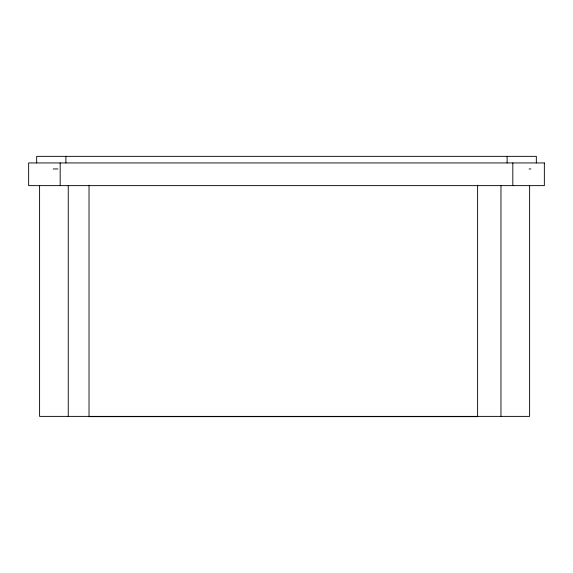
<?xml version="1.0" encoding="UTF-8"?>
<svg xmlns="http://www.w3.org/2000/svg" width="573" height="573" viewBox="0 0 573 573"><rect width="100%" height="100%" fill="white"/><g stroke="black" fill="none" stroke-linecap="round" stroke-linejoin="round"><path stroke-width="0.86" d="M53.182 168.963L57.894 168.963M529.094 168.963L530.842 168.963M89.023 416.499L477.61 416.499M536.335 162.94L536.335 156.35L36.665 156.35L36.665 162.94M529.617 185.631L529.617 416.385L39.594 416.385L39.594 185.631M512.821 162.94L512.821 185.631M507.119 156.35L507.119 162.94M500.967 185.631L500.967 416.385M477.61 185.179L477.61 416.65L89.023 416.65L89.023 185.179M68.251 185.631L68.251 416.385M65.881 156.35L65.881 162.94M60.179 162.94L60.179 185.631M544.35 162.94L28.65 162.94L28.65 185.631L544.35 185.631L544.35 162.94"/></g></svg>
